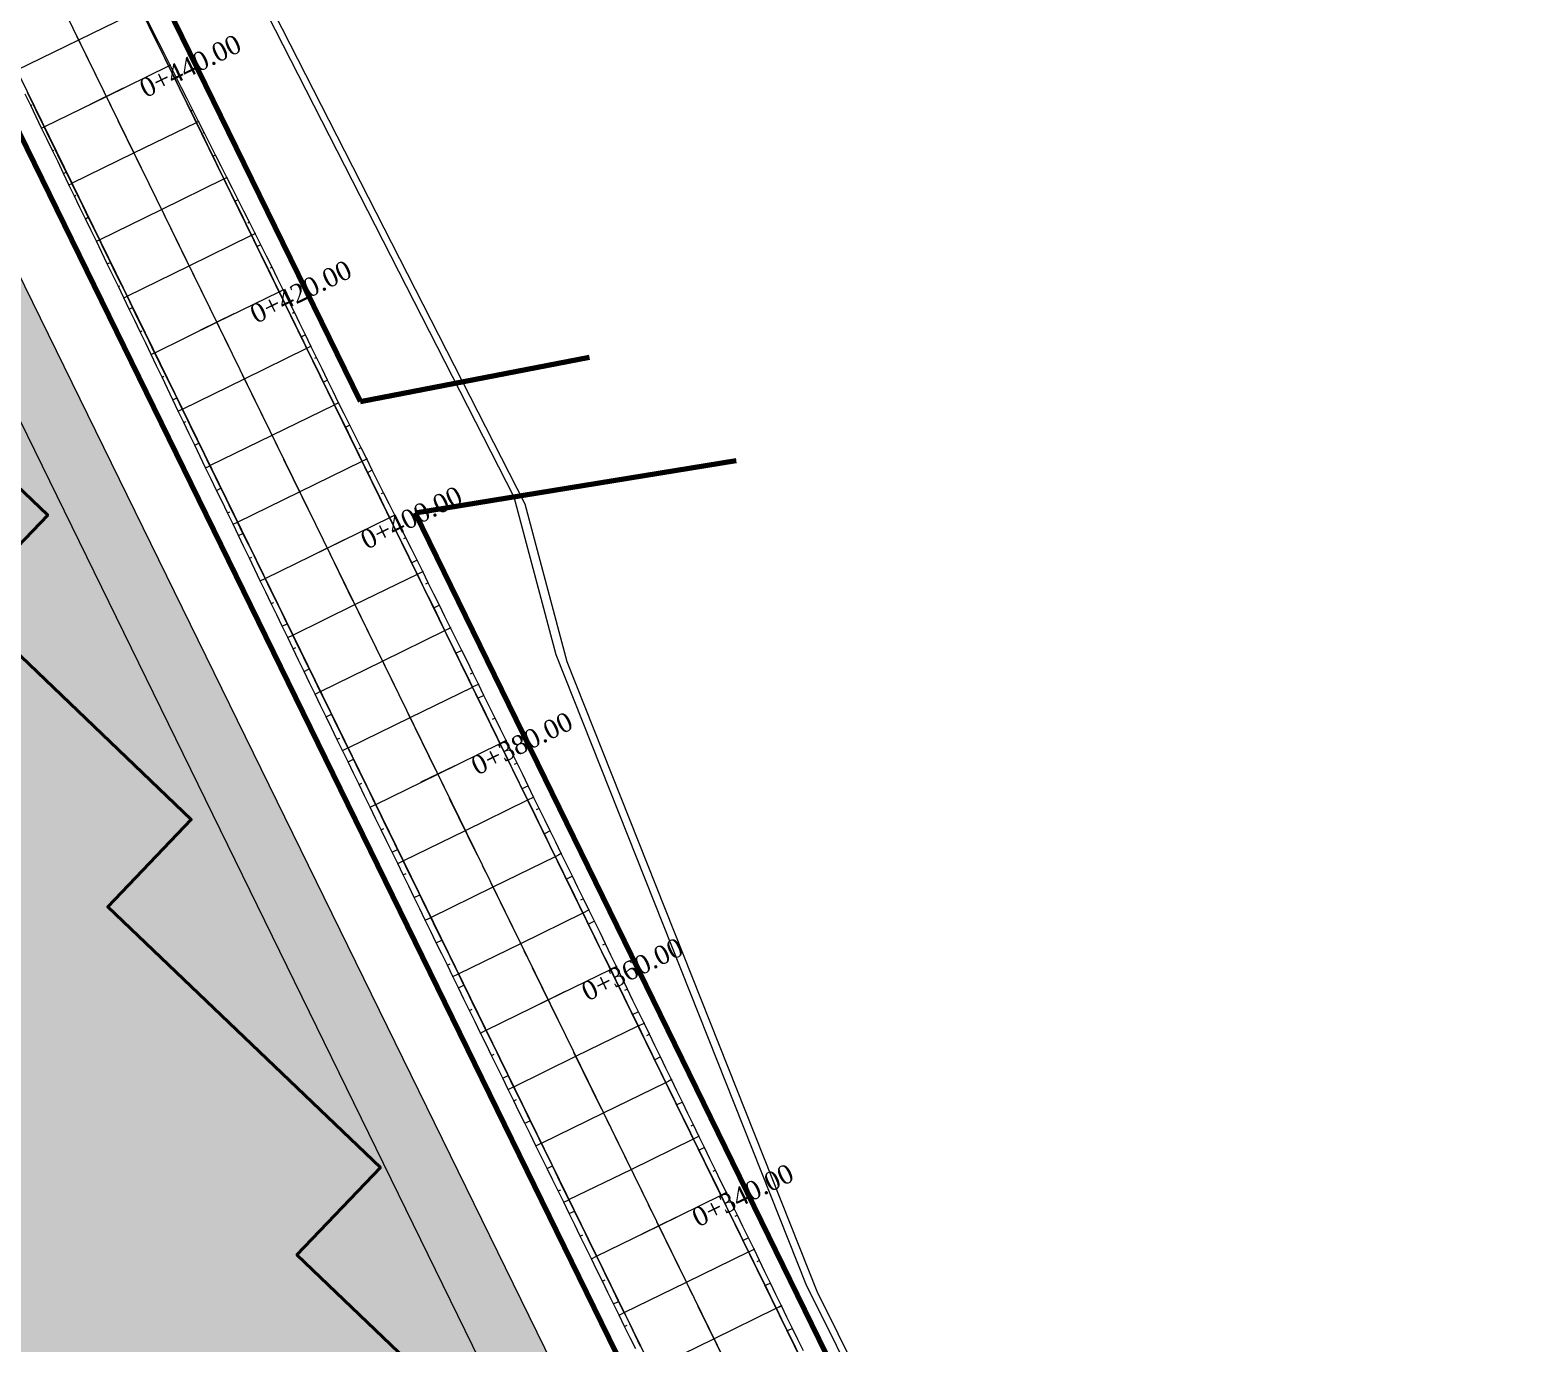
# Model space of a CAD drawing. Header units: metres. Extents: x 478603 to 489313, y 4282657 to 4289463.
# Drawn here: x 480592.9 to 480711.8, y 4287075.7 to 4287180.2 of the extents above; entities that cross this region are included whole.
import ezdxf

# ---------------------------------------------------------------- set-up
doc = ezdxf.new("R2010")
doc.units = ezdxf.units.M
for name, color, linetype, lineweight in [('ADAKENARI', 18, 'Continuous', 0), ('EKSENLER', 3, 'Continuous', 0), ('EYLUL_REV', 8, 'Continuous', 0), ('K_EKS', 5, 'Continuous', 0), ('K_HDA', 30, 'Continuous', 0), ('K_HDO', 30, 'Continuous', 0), ('K_KYA', 1, 'Continuous', 20), ('K_KYO', 1, 'Continuous', 20), ('K_YKA', 33, 'Continuous', 0), ('K_YKO', 33, 'Continuous', 0), ('KALDIRIM', 11, 'Continuous', 0), ('PARSEL_ALAN', 254, 'Continuous', 0), ('PARSEL_SERA_ALAN', 9, 'Continuous', 40), ('PL_ALİNMAN', 1, 'Continuous', 0), ('PL_ENKESIT', 1, 'Continuous', 0), ('PL_KM', 4, 'Continuous', 0), ('PL_KMYAZI', 30, 'Continuous', 0), ('SEV_KYA_HDA', 3, 'Continuous', 0), ('SEV_KYO_HDO', 3, 'Continuous', 0), ('SNR_PLANONAMAA', 233, 'Continuous', 0), ('SNR_YAPIYAK', 18, 'Continuous', 0)]:
    doc.layers.add(name, color=color, linetype=linetype, lineweight=lineweight)
doc.styles.get("Standard").update_dxf_attribs({"font": 'times.ttf'})

msp = doc.modelspace()

# ---------------------------------------------------------------- hatches: boundary and pattern name
at = {"layer": 'PARSEL_ALAN'}
msp.add_hatch(color=256, dxfattribs=at).paths.add_polyline_path([(480454.66, 4287082.31), (480561.65, 4287198.17), (480573.66, 4287198.24), (480704.06, 4286931.97), (480660.69, 4286885.11)])
at = {"layer": 'PARSEL_SERA_ALAN'}
msp.add_hatch(color=256, dxfattribs=at).paths.add_polyline_path([(480474.94, 4287096.4), (480561.24, 4287186.56), (480582.91, 4287165.81), (480576.27, 4287158.88), (480594.33, 4287141.59), (480587.69, 4287134.66), (480605.75, 4287117.37), (480599.11, 4287110.43), (480620.79, 4287089.69), (480614.15, 4287082.76), (480632.21, 4287065.47), (480625.57, 4287058.53), (480643.63, 4287041.25), (480636.99, 4287034.31), (480655.05, 4287017.03), (480648.42, 4287010.09), (480670.09, 4286989.35), (480663.45, 4286982.41), (480681.51, 4286965.12), (480674.87, 4286958.19), (480692.93, 4286940.9), (480686.29, 4286933.97), (480689.91, 4286930.51), (480656.72, 4286895.83), (480461.67, 4287082.53)])

# ---------------------------------------------------------------- linework, layer by layer
at = {"layer": 'ADAKENARI', "lineweight": 158}
for p, q in [((480576.57, 4287203.67), (480707.59, 4286935.79)), ((480619.21, 4287150.63), (480603.1, 4287183.57)), ((480720.75, 4286943.01), (480623.55, 4287141.76))]:
    msp.add_line(p, q, dxfattribs=at)
at = {"layer": 'ADAKENARI', "lineweight": 100}
for p, q in [((480619.21, 4287150.63), (480637.42, 4287154.16)), ((480623.55, 4287141.76), (480649.08, 4287145.93))]:
    msp.add_line(p, q, dxfattribs=at)
at = {"layer": 'EKSENLER'}
msp.add_line((480574.62, 4287224.74), (480714.17, 4286939.4), dxfattribs=at)
at = {"layer": 'EYLUL_REV'}
msp.add_polyline3d([(480723.22, 4286955.11, 0), (480659.55, 4287070.53, 0), (480654.65, 4287080.4, 0), (480634.76, 4287130.48, 0), (480631.42, 4287143.03, 0), (480605.71, 4287193.37, 0), (480635.33, 4287198.11, 0), (480773.3, 4287220.23, 0)], dxfattribs=at)
at = {"layer": 'K_EKS'}
for p in [(480596.8, 4287179.39, 964.99), (480599, 4287174.89, 965.23), (480601.19, 4287170.4, 965.46), (480603.39, 4287165.91, 965.69), (480605.59, 4287161.42, 965.92), (480607.78, 4287156.93, 966.16), (480609.98, 4287152.44, 966.39), (480612.18, 4287147.94, 966.62), (480614.37, 4287143.45, 966.86), (480616.57, 4287138.96, 967.09), (480618.77, 4287134.47, 967.32), (480620.96, 4287129.98, 967.56), (480623.16, 4287125.49, 967.79), (480625.36, 4287120.99, 968.02), (480627.55, 4287116.5, 968.25), (480629.75, 4287112.01, 968.49), (480631.95, 4287107.52, 968.72), (480634.14, 4287103.03, 968.95), (480636.34, 4287098.54, 969.19), (480638.54, 4287094.04, 969.42), (480640.73, 4287089.55, 969.65), (480642.93, 4287085.06, 969.89), (480645.13, 4287080.57, 970.12), (480647.32, 4287076.08, 970.35)]:
    msp.add_point(p, dxfattribs=at)
at = {"layer": 'K_HDA'}
msp.add_polyline3d([(480654.05, 4287074.91, 970.38), (480653.61, 4287075.81, 970.33), (480653.17, 4287076.71, 970.28), (480652.73, 4287077.61, 970.24), (480652.29, 4287078.51, 970.19), (480651.85, 4287079.41, 970.14), (480651.41, 4287080.3, 970.1), (480650.97, 4287081.2, 970.05), (480650.53, 4287082.1, 970), (480650.09, 4287083, 969.96), (480649.65, 4287083.9, 969.91), (480649.21, 4287084.8, 969.86), (480648.77, 4287085.69, 969.82), (480648.33, 4287086.59, 969.77), (480647.9, 4287087.49, 969.73), (480647.46, 4287088.39, 969.68), (480647.02, 4287089.29, 969.63), (480646.58, 4287090.19, 969.59), (480646.14, 4287091.08, 969.54), (480645.7, 4287091.98, 969.49), (480645.26, 4287092.88, 969.45), (480644.82, 4287093.78, 969.4), (480644.38, 4287094.68, 969.35), (480643.94, 4287095.58, 969.31), (480643.5, 4287096.47, 969.26), (480643.06, 4287097.37, 969.21), (480642.62, 4287098.27, 969.17), (480642.19, 4287099.17, 969.12), (480641.75, 4287100.07, 969.07), (480641.31, 4287100.97, 969.03), (480640.87, 4287101.86, 968.98), (480640.43, 4287102.76, 968.93), (480639.99, 4287103.66, 968.89), (480639.55, 4287104.56, 968.84), (480639.11, 4287105.46, 968.79), (480638.67, 4287106.36, 968.75), (480638.23, 4287107.25, 968.7), (480637.79, 4287108.15, 968.65), (480637.35, 4287109.05, 968.61), (480636.91, 4287109.95, 968.56), (480636.48, 4287110.85, 968.51), (480636.04, 4287111.75, 968.47), (480635.6, 4287112.64, 968.42), (480635.16, 4287113.54, 968.37), (480634.72, 4287114.44, 968.33), (480634.28, 4287115.34, 968.28), (480633.84, 4287116.24, 968.23), (480633.4, 4287117.14, 968.19), (480632.96, 4287118.03, 968.14), (480632.52, 4287118.93, 968.09), (480632.08, 4287119.83, 968.05), (480631.64, 4287120.73, 968), (480631.2, 4287121.63, 967.95), (480630.77, 4287122.53, 967.91), (480630.33, 4287123.43, 967.86), (480629.89, 4287124.32, 967.81), (480629.45, 4287125.22, 967.77), (480629.01, 4287126.12, 967.72), (480628.57, 4287127.02, 967.67), (480628.13, 4287127.92, 967.63), (480627.69, 4287128.82, 967.58), (480627.25, 4287129.71, 967.53), (480626.81, 4287130.61, 967.49), (480626.37, 4287131.51, 967.44), (480625.93, 4287132.41, 967.4), (480625.49, 4287133.31, 967.35), (480625.06, 4287134.21, 967.3), (480624.62, 4287135.1, 967.26), (480624.18, 4287136, 967.21), (480623.74, 4287136.9, 967.16), (480623.3, 4287137.8, 967.12), (480622.86, 4287138.7, 967.07), (480622.42, 4287139.6, 967.02), (480621.98, 4287140.49, 966.98), (480621.54, 4287141.39, 966.93), (480621.1, 4287142.29, 966.88), (480620.66, 4287143.19, 966.84), (480620.22, 4287144.09, 966.79), (480619.78, 4287144.99, 966.74), (480619.34, 4287145.88, 966.7), (480618.91, 4287146.78, 966.65), (480618.47, 4287147.68, 966.6), (480618.03, 4287148.58, 966.56), (480617.59, 4287149.48, 966.51), (480617.15, 4287150.38, 966.46), (480616.71, 4287151.27, 966.42), (480616.27, 4287152.17, 966.37), (480615.83, 4287153.07, 966.32), (480615.39, 4287153.97, 966.28), (480614.95, 4287154.87, 966.23), (480614.51, 4287155.77, 966.18), (480614.07, 4287156.66, 966.14), (480613.63, 4287157.56, 966.09), (480613.2, 4287158.46, 966.04), (480612.76, 4287159.36, 966), (480612.32, 4287160.26, 965.95), (480611.88, 4287161.16, 965.9), (480611.44, 4287162.06, 965.86), (480611, 4287162.95, 965.81), (480610.56, 4287163.85, 965.76), (480610.12, 4287164.75, 965.72), (480609.68, 4287165.65, 965.67), (480609.24, 4287166.55, 965.62), (480608.8, 4287167.45, 965.58), (480608.36, 4287168.34, 965.53), (480607.92, 4287169.24, 965.48), (480607.49, 4287170.14, 965.44), (480607.05, 4287171.04, 965.39), (480606.61, 4287171.94, 965.34), (480606.17, 4287172.84, 965.3), (480605.73, 4287173.73, 965.25), (480605.29, 4287174.63, 965.2), (480604.85, 4287175.53, 965.16), (480604.41, 4287176.43, 965.11), (480603.97, 4287177.33, 965.07), (480603.52, 4287178.22, 965.02), (480603.07, 4287179.11, 964.97), (480602.63, 4287180.01, 964.93), (480602.19, 4287180.91, 964.88)], dxfattribs=at)
for p in [(480603.97, 4287177.33, 965.07), (480606.17, 4287172.84, 965.3), (480608.36, 4287168.34, 965.53), (480610.56, 4287163.85, 965.76), (480612.76, 4287159.36, 966), (480614.95, 4287154.87, 966.23), (480617.15, 4287150.38, 966.46), (480619.34, 4287145.88, 966.7), (480621.54, 4287141.39, 966.93), (480623.74, 4287136.9, 967.16), (480625.93, 4287132.41, 967.4), (480628.13, 4287127.92, 967.63), (480630.33, 4287123.43, 967.86), (480632.52, 4287118.93, 968.09), (480634.72, 4287114.44, 968.33), (480636.91, 4287109.95, 968.56), (480639.11, 4287105.46, 968.79), (480641.31, 4287100.97, 969.03), (480643.5, 4287096.47, 969.26), (480645.7, 4287091.98, 969.49), (480647.9, 4287087.49, 969.73), (480650.09, 4287083, 969.96), (480652.29, 4287078.51, 970.19)]:
    msp.add_point(p, dxfattribs=at)
at = {"layer": 'K_HDO'}
msp.add_polyline3d([(480641.49, 4287075.45, 970.1), (480641.06, 4287076.35, 970.05), (480640.62, 4287077.25, 970), (480640.18, 4287078.15, 969.96), (480639.74, 4287079.05, 969.91), (480639.3, 4287079.95, 969.87), (480638.86, 4287080.84, 969.82), (480638.42, 4287081.74, 969.77), (480637.98, 4287082.64, 969.73), (480637.54, 4287083.54, 969.68), (480637.1, 4287084.44, 969.63), (480636.66, 4287085.34, 969.59), (480636.22, 4287086.23, 969.54), (480635.78, 4287087.13, 969.49), (480635.34, 4287088.03, 969.45), (480634.9, 4287088.93, 969.4), (480634.47, 4287089.83, 969.35), (480634.03, 4287090.73, 969.31), (480633.59, 4287091.62, 969.26), (480633.15, 4287092.52, 969.21), (480632.71, 4287093.42, 969.17), (480632.27, 4287094.32, 969.12), (480631.83, 4287095.22, 969.07), (480631.39, 4287096.12, 969.03), (480630.95, 4287097.01, 968.98), (480630.51, 4287097.91, 968.93), (480630.07, 4287098.81, 968.89), (480629.63, 4287099.71, 968.84), (480629.19, 4287100.61, 968.79), (480628.75, 4287101.51, 968.75), (480628.31, 4287102.4, 968.7), (480627.88, 4287103.3, 968.65), (480627.44, 4287104.2, 968.61), (480627, 4287105.1, 968.56), (480626.56, 4287106, 968.51), (480626.12, 4287106.9, 968.47), (480625.68, 4287107.79, 968.42), (480625.24, 4287108.69, 968.37), (480624.8, 4287109.59, 968.33), (480624.36, 4287110.49, 968.28), (480623.92, 4287111.39, 968.23), (480623.48, 4287112.29, 968.19), (480623.04, 4287113.18, 968.14), (480622.6, 4287114.08, 968.09), (480622.16, 4287114.98, 968.05), (480621.72, 4287115.88, 968), (480621.28, 4287116.78, 967.95), (480620.85, 4287117.68, 967.91), (480620.41, 4287118.57, 967.86), (480619.97, 4287119.47, 967.81), (480619.53, 4287120.37, 967.77), (480619.09, 4287121.27, 967.72), (480618.65, 4287122.17, 967.68), (480618.21, 4287123.07, 967.63), (480617.77, 4287123.96, 967.58), (480617.33, 4287124.86, 967.54), (480616.89, 4287125.76, 967.49), (480616.45, 4287126.66, 967.44), (480616.01, 4287127.56, 967.4), (480615.57, 4287128.46, 967.35), (480615.13, 4287129.35, 967.3), (480614.69, 4287130.25, 967.26), (480614.26, 4287131.15, 967.21), (480613.82, 4287132.05, 967.16), (480613.38, 4287132.95, 967.12), (480612.94, 4287133.85, 967.07), (480612.5, 4287134.74, 967.02), (480612.06, 4287135.64, 966.98), (480611.62, 4287136.54, 966.93), (480611.18, 4287137.44, 966.88), (480610.74, 4287138.34, 966.84), (480610.3, 4287139.24, 966.79), (480609.86, 4287140.13, 966.74), (480609.42, 4287141.03, 966.7), (480608.98, 4287141.93, 966.65), (480608.54, 4287142.83, 966.6), (480608.1, 4287143.73, 966.56), (480607.67, 4287144.62, 966.51), (480607.23, 4287145.52, 966.46), (480606.79, 4287146.42, 966.42), (480606.35, 4287147.32, 966.37), (480605.91, 4287148.22, 966.32), (480605.47, 4287149.12, 966.28), (480605.03, 4287150.01, 966.23), (480604.59, 4287150.91, 966.18), (480604.15, 4287151.81, 966.14), (480603.71, 4287152.71, 966.09), (480603.27, 4287153.61, 966.04), (480602.83, 4287154.51, 966), (480602.39, 4287155.4, 965.95), (480601.95, 4287156.3, 965.9), (480601.51, 4287157.2, 965.86), (480601.08, 4287158.1, 965.81), (480600.64, 4287159, 965.76), (480600.2, 4287159.9, 965.72), (480599.76, 4287160.79, 965.67), (480599.32, 4287161.69, 965.62), (480598.88, 4287162.59, 965.58), (480598.44, 4287163.49, 965.53), (480598, 4287164.39, 965.49), (480597.56, 4287165.29, 965.44), (480597.12, 4287166.18, 965.39), (480596.68, 4287167.08, 965.35), (480596.24, 4287167.98, 965.3), (480595.8, 4287168.88, 965.25), (480595.36, 4287169.78, 965.21), (480594.92, 4287170.68, 965.16), (480594.48, 4287171.57, 965.11), (480594.05, 4287172.47, 965.07), (480593.61, 4287173.37, 965.02), (480593.17, 4287174.27, 964.97), (480592.73, 4287175.17, 964.93)], dxfattribs=at)
for p in [(480594.05, 4287172.47, 965.07), (480596.24, 4287167.98, 965.3), (480598.44, 4287163.49, 965.53), (480600.64, 4287159, 965.76), (480602.83, 4287154.51, 966), (480605.03, 4287150.01, 966.23), (480607.23, 4287145.52, 966.46), (480609.42, 4287141.03, 966.7), (480611.62, 4287136.54, 966.93), (480613.82, 4287132.05, 967.16), (480616.01, 4287127.56, 967.4), (480618.21, 4287123.07, 967.63), (480620.41, 4287118.57, 967.86), (480622.6, 4287114.08, 968.09), (480624.8, 4287109.59, 968.33), (480627, 4287105.1, 968.56), (480629.19, 4287100.61, 968.79), (480631.39, 4287096.12, 969.03), (480633.59, 4287091.62, 969.26), (480635.78, 4287087.13, 969.49), (480637.98, 4287082.64, 969.73), (480640.18, 4287078.15, 969.96)]:
    msp.add_point(p, dxfattribs=at)
at = {"layer": 'K_KYA'}
msp.add_polyline3d([(480654.44, 4287075.11, 974.78), (480654, 4287076.01, 974.75), (480653.56, 4287076.9, 974.72), (480653.13, 4287077.8, 974.69), (480652.69, 4287078.7, 974.66), (480652.25, 4287079.6, 974.64), (480651.82, 4287080.5, 974.62), (480651.38, 4287081.4, 974.61), (480650.94, 4287082.3, 974.59), (480650.51, 4287083.2, 974.57), (480650.07, 4287084.1, 974.53), (480649.63, 4287085, 974.49), (480649.19, 4287085.9, 974.46), (480648.75, 4287086.8, 974.42), (480648.31, 4287087.7, 974.39), (480647.88, 4287088.59, 974.35), (480647.44, 4287089.49, 974.31), (480647, 4287090.39, 974.28), (480646.56, 4287091.29, 974.24), (480646.12, 4287092.19, 974.21), (480645.69, 4287093.09, 974.19), (480645.25, 4287093.99, 974.18), (480644.81, 4287094.89, 974.16), (480644.38, 4287095.79, 974.15), (480643.94, 4287096.69, 974.13), (480643.5, 4287097.59, 974.12), (480643.07, 4287098.49, 974.1), (480642.63, 4287099.39, 974.09), (480642.2, 4287100.29, 974.07), (480641.76, 4287101.19, 974.06), (480641.32, 4287102.09, 974.03), (480640.88, 4287102.99, 974.01), (480640.45, 4287103.89, 973.98), (480640.01, 4287104.78, 973.96), (480639.57, 4287105.68, 973.93), (480639.13, 4287106.58, 973.9), (480638.7, 4287107.48, 973.87), (480638.26, 4287108.38, 973.84), (480637.82, 4287109.28, 973.81), (480637.38, 4287110.18, 973.78), (480636.94, 4287111.08, 973.73), (480636.5, 4287111.98, 973.67), (480636.06, 4287112.87, 973.62), (480635.62, 4287113.77, 973.57), (480635.18, 4287114.67, 973.52), (480634.74, 4287115.57, 973.46), (480634.3, 4287116.47, 973.4), (480633.86, 4287117.36, 973.35), (480633.42, 4287118.26, 973.29), (480632.98, 4287119.16, 973.23), (480632.55, 4287120.06, 973.2), (480632.11, 4287120.96, 973.16), (480631.67, 4287121.86, 973.13), (480631.23, 4287122.75, 973.09), (480630.79, 4287123.65, 973.06), (480630.35, 4287124.55, 973), (480629.91, 4287125.45, 972.94), (480629.47, 4287126.35, 972.89), (480629.03, 4287127.25, 972.83), (480628.59, 4287128.14, 972.77), (480628.15, 4287129.04, 972.68), (480627.71, 4287129.94, 972.59), (480627.26, 4287130.83, 972.51), (480626.82, 4287131.73, 972.42), (480626.38, 4287132.63, 972.33), (480625.93, 4287133.52, 972.23), (480625.49, 4287134.42, 972.13), (480625.05, 4287135.31, 972.03), (480624.6, 4287136.21, 971.93), (480624.16, 4287137.11, 971.83), (480623.71, 4287138, 971.72), (480623.27, 4287138.9, 971.6), (480622.82, 4287139.79, 971.49), (480622.38, 4287140.69, 971.37), (480621.93, 4287141.58, 971.26), (480621.48, 4287142.48, 971.12), (480621.04, 4287143.37, 970.99), (480620.59, 4287144.27, 970.86), (480620.14, 4287145.16, 970.73), (480619.7, 4287146.06, 970.6), (480619.25, 4287146.95, 970.48), (480618.8, 4287147.85, 970.36), (480618.36, 4287148.74, 970.25), (480617.91, 4287149.64, 970.13), (480617.47, 4287150.53, 970.02), (480617.03, 4287151.43, 969.98), (480616.59, 4287152.33, 969.93), (480616.15, 4287153.23, 969.89), (480615.71, 4287154.13, 969.85), (480615.27, 4287155.03, 969.8), (480614.83, 4287155.92, 969.72), (480614.39, 4287156.82, 969.65), (480613.95, 4287157.72, 969.57), (480613.51, 4287158.61, 969.49), (480613.06, 4287159.51, 969.42), (480612.62, 4287160.41, 969.31), (480612.18, 4287161.3, 969.21), (480611.73, 4287162.2, 969.11), (480611.29, 4287163.1, 969.01), (480610.84, 4287163.99, 968.91), (480610.39, 4287164.88, 968.72), (480609.94, 4287165.78, 968.53), (480609.49, 4287166.67, 968.34), (480609.04, 4287167.56, 968.15), (480608.58, 4287168.45, 967.96), (480608.13, 4287169.34, 967.76), (480607.67, 4287170.23, 967.55), (480607.22, 4287171.12, 967.35), (480606.77, 4287172.02, 967.15), (480606.32, 4287172.91, 966.94), (480605.87, 4287173.8, 966.78), (480605.42, 4287174.69, 966.62), (480604.97, 4287175.59, 966.46), (480604.52, 4287176.48, 966.29), (480604.07, 4287177.37, 966.13), (480603.62, 4287178.27, 966.07), (480603.16, 4287179.16, 966.01), (480602.71, 4287180.05, 965.95), (480602.28, 4287180.95, 965.89)], dxfattribs=at)
for p in [(480604.07, 4287177.37, 966.13), (480606.32, 4287172.91, 966.94), (480608.58, 4287168.45, 967.96), (480610.84, 4287163.99, 968.91), (480613.06, 4287159.51, 969.42), (480615.27, 4287155.03, 969.8), (480617.47, 4287150.53, 970.02), (480619.7, 4287146.06, 970.6), (480621.93, 4287141.58, 971.26), (480624.16, 4287137.11, 971.83), (480626.38, 4287132.63, 972.33), (480628.59, 4287128.14, 972.77), (480630.79, 4287123.65, 973.06), (480632.98, 4287119.16, 973.23), (480635.18, 4287114.67, 973.52), (480637.38, 4287110.18, 973.78), (480639.57, 4287105.68, 973.93), (480641.76, 4287101.19, 974.06), (480643.94, 4287096.69, 974.13), (480646.12, 4287092.19, 974.21), (480648.31, 4287087.7, 974.39), (480650.51, 4287083.2, 974.57), (480652.69, 4287078.7, 974.66)]:
    msp.add_point(p, dxfattribs=at)
at = {"layer": 'K_KYO'}
msp.add_polyline3d([(480641.1, 4287075.26, 974.53), (480640.66, 4287076.16, 974.5), (480640.22, 4287077.06, 974.46), (480639.78, 4287077.95, 974.43), (480639.33, 4287078.85, 974.4), (480638.89, 4287079.75, 974.36), (480638.45, 4287080.65, 974.33), (480638.01, 4287081.54, 974.3), (480637.57, 4287082.44, 974.27), (480637.13, 4287083.34, 974.24), (480636.69, 4287084.24, 974.2), (480636.25, 4287085.13, 974.17), (480635.81, 4287086.03, 974.14), (480635.37, 4287086.93, 974.11), (480634.93, 4287087.83, 974.08), (480634.49, 4287088.73, 974.05), (480634.05, 4287089.62, 974.02), (480633.61, 4287090.52, 973.99), (480633.16, 4287091.42, 973.96), (480632.72, 4287092.32, 973.93), (480632.28, 4287093.21, 973.9), (480631.84, 4287094.11, 973.88), (480631.4, 4287095.01, 973.85), (480630.96, 4287095.91, 973.82), (480630.52, 4287096.8, 973.79), (480630.08, 4287097.7, 973.75), (480629.64, 4287098.6, 973.71), (480629.2, 4287099.5, 973.68), (480628.76, 4287100.39, 973.64), (480628.32, 4287101.29, 973.59), (480627.88, 4287102.19, 973.55), (480627.44, 4287103.09, 973.5), (480627, 4287103.99, 973.45), (480626.56, 4287104.89, 973.4), (480626.12, 4287105.78, 973.36), (480625.68, 4287106.68, 973.31), (480625.24, 4287107.58, 973.26), (480624.8, 4287108.48, 973.21), (480624.36, 4287109.38, 973.17), (480623.93, 4287110.28, 973.12), (480623.49, 4287111.17, 973.07), (480623.05, 4287112.07, 973.02), (480622.61, 4287112.97, 972.98), (480622.17, 4287113.87, 972.93), (480621.73, 4287114.77, 972.88), (480621.29, 4287115.67, 972.83), (480620.85, 4287116.56, 972.79), (480620.41, 4287117.46, 972.74), (480619.97, 4287118.36, 972.69), (480619.53, 4287119.26, 972.63), (480619.1, 4287120.16, 972.57), (480618.66, 4287121.06, 972.51), (480618.22, 4287121.96, 972.46), (480617.78, 4287122.86, 972.4), (480617.34, 4287123.76, 972.32), (480616.91, 4287124.66, 972.24), (480616.47, 4287125.55, 972.16), (480616.03, 4287126.45, 972.08), (480615.6, 4287127.35, 972.01), (480615.16, 4287128.25, 971.92), (480614.73, 4287129.15, 971.84), (480614.29, 4287130.05, 971.75), (480613.85, 4287130.95, 971.67), (480613.42, 4287131.85, 971.58), (480612.98, 4287132.75, 971.49), (480612.55, 4287133.65, 971.41), (480612.11, 4287134.55, 971.32), (480611.68, 4287135.45, 971.23), (480611.24, 4287136.36, 971.14), (480610.81, 4287137.26, 971.05), (480610.37, 4287138.16, 970.95), (480609.94, 4287139.06, 970.86), (480609.5, 4287139.96, 970.76), (480609.07, 4287140.86, 970.67), (480608.63, 4287141.76, 970.57), (480608.2, 4287142.66, 970.47), (480607.76, 4287143.56, 970.37), (480607.33, 4287144.46, 970.28), (480606.89, 4287145.36, 970.18), (480606.46, 4287146.26, 970.07), (480606.02, 4287147.16, 969.96), (480605.59, 4287148.06, 969.85), (480605.16, 4287148.96, 969.74), (480604.72, 4287149.87, 969.63), (480604.29, 4287150.77, 969.51), (480603.86, 4287151.67, 969.38), (480603.43, 4287152.57, 969.26), (480602.99, 4287153.47, 969.14), (480602.56, 4287154.37, 969.01), (480602.13, 4287155.27, 968.92), (480601.69, 4287156.17, 968.83), (480601.26, 4287157.08, 968.75), (480600.82, 4287157.98, 968.66), (480600.38, 4287158.87, 968.57), (480599.95, 4287159.77, 968.49), (480599.51, 4287160.67, 968.42), (480599.07, 4287161.57, 968.34), (480598.64, 4287162.47, 968.26), (480598.2, 4287163.37, 968.19), (480597.76, 4287164.27, 968.1), (480597.33, 4287165.17, 968.01), (480596.89, 4287166.07, 967.92), (480596.46, 4287166.97, 967.83), (480596.02, 4287167.87, 967.74), (480595.59, 4287168.77, 967.64), (480595.15, 4287169.68, 967.55), (480594.72, 4287170.58, 967.45), (480594.28, 4287171.48, 967.35), (480593.85, 4287172.38, 967.26), (480593.41, 4287173.28, 967.18), (480592.98, 4287174.18, 967.1), (480592.54, 4287175.08, 967.03)], dxfattribs=at)
for p in [(480593.85, 4287172.38, 967.26), (480596.02, 4287167.87, 967.74), (480598.2, 4287163.37, 968.19), (480600.38, 4287158.87, 968.57), (480602.56, 4287154.37, 969.01), (480604.72, 4287149.87, 969.63), (480606.89, 4287145.36, 970.18), (480609.07, 4287140.86, 970.67), (480611.24, 4287136.36, 971.14), (480613.42, 4287131.85, 971.58), (480615.6, 4287127.35, 972.01), (480617.78, 4287122.86, 972.4), (480619.97, 4287118.36, 972.69), (480622.17, 4287113.87, 972.93), (480624.36, 4287109.38, 973.17), (480626.56, 4287104.89, 973.4), (480628.76, 4287100.39, 973.64), (480630.96, 4287095.91, 973.82), (480633.16, 4287091.42, 973.96), (480635.37, 4287086.93, 974.11), (480637.57, 4287082.44, 974.27), (480639.78, 4287077.95, 974.43)]:
    msp.add_point(p, dxfattribs=at)
at = {"layer": 'K_YKA'}
msp.add_polyline3d([(480654.04, 4287074.91, 970.43), (480653.6, 4287075.81, 970.38), (480653.16, 4287076.71, 970.33), (480652.72, 4287077.6, 970.29), (480652.28, 4287078.5, 970.24), (480651.84, 4287079.4, 970.19), (480651.4, 4287080.3, 970.15), (480650.96, 4287081.2, 970.1), (480650.52, 4287082.1, 970.05), (480650.08, 4287082.99, 970.01), (480649.64, 4287083.89, 969.96), (480649.2, 4287084.79, 969.91), (480648.77, 4287085.69, 969.87), (480648.33, 4287086.59, 969.82), (480647.89, 4287087.49, 969.78), (480647.45, 4287088.38, 969.73), (480647.01, 4287089.28, 969.68), (480646.57, 4287090.18, 969.64), (480646.13, 4287091.08, 969.59), (480645.69, 4287091.98, 969.54), (480645.25, 4287092.88, 969.5), (480644.81, 4287093.77, 969.45), (480644.37, 4287094.67, 969.4), (480643.93, 4287095.57, 969.36), (480643.49, 4287096.47, 969.31), (480643.06, 4287097.37, 969.26), (480642.62, 4287098.27, 969.22), (480642.18, 4287099.16, 969.17), (480641.74, 4287100.06, 969.12), (480641.3, 4287100.96, 969.08), (480640.86, 4287101.86, 969.03), (480640.42, 4287102.76, 968.98), (480639.98, 4287103.66, 968.94), (480639.54, 4287104.56, 968.89), (480639.1, 4287105.45, 968.84), (480638.66, 4287106.35, 968.8), (480638.22, 4287107.25, 968.75), (480637.78, 4287108.15, 968.7), (480637.34, 4287109.05, 968.66), (480636.91, 4287109.95, 968.61), (480636.47, 4287110.84, 968.56), (480636.03, 4287111.74, 968.52), (480635.59, 4287112.64, 968.47), (480635.15, 4287113.54, 968.42), (480634.71, 4287114.44, 968.38), (480634.27, 4287115.34, 968.33), (480633.83, 4287116.23, 968.28), (480633.39, 4287117.13, 968.24), (480632.95, 4287118.03, 968.19), (480632.51, 4287118.93, 968.14), (480632.07, 4287119.83, 968.1), (480631.63, 4287120.73, 968.05), (480631.2, 4287121.62, 968), (480630.76, 4287122.52, 967.96), (480630.32, 4287123.42, 967.91), (480629.88, 4287124.32, 967.86), (480629.44, 4287125.22, 967.82), (480629, 4287126.12, 967.77), (480628.56, 4287127.01, 967.72), (480628.12, 4287127.91, 967.68), (480627.68, 4287128.81, 967.63), (480627.24, 4287129.71, 967.58), (480626.8, 4287130.61, 967.54), (480626.36, 4287131.51, 967.49), (480625.92, 4287132.4, 967.45), (480625.49, 4287133.3, 967.4), (480625.05, 4287134.2, 967.35), (480624.61, 4287135.1, 967.31), (480624.17, 4287136, 967.26), (480623.73, 4287136.9, 967.21), (480623.29, 4287137.79, 967.17), (480622.85, 4287138.69, 967.12), (480622.41, 4287139.59, 967.07), (480621.97, 4287140.49, 967.03), (480621.53, 4287141.39, 966.98), (480621.09, 4287142.29, 966.93), (480620.65, 4287143.18, 966.89), (480620.21, 4287144.08, 966.84), (480619.78, 4287144.98, 966.79), (480619.34, 4287145.88, 966.75), (480618.9, 4287146.78, 966.7), (480618.46, 4287147.68, 966.65), (480618.02, 4287148.58, 966.61), (480617.58, 4287149.47, 966.56), (480617.14, 4287150.37, 966.51), (480616.7, 4287151.27, 966.47), (480616.26, 4287152.17, 966.42), (480615.82, 4287153.07, 966.37), (480615.38, 4287153.97, 966.33), (480614.94, 4287154.86, 966.28), (480614.5, 4287155.76, 966.23), (480614.07, 4287156.66, 966.19), (480613.63, 4287157.56, 966.14), (480613.19, 4287158.46, 966.09), (480612.75, 4287159.36, 966.05), (480612.31, 4287160.25, 966), (480611.87, 4287161.15, 965.95), (480611.43, 4287162.05, 965.91), (480610.99, 4287162.95, 965.86), (480610.55, 4287163.85, 965.81), (480610.11, 4287164.75, 965.77), (480609.67, 4287165.64, 965.72), (480609.23, 4287166.54, 965.67), (480608.79, 4287167.44, 965.63), (480608.35, 4287168.34, 965.58), (480607.92, 4287169.24, 965.53), (480607.48, 4287170.14, 965.49), (480607.04, 4287171.03, 965.44), (480606.6, 4287171.93, 965.39), (480606.16, 4287172.83, 965.35), (480605.72, 4287173.73, 965.3), (480605.28, 4287174.63, 965.25), (480604.84, 4287175.53, 965.21), (480604.4, 4287176.43, 965.16), (480603.96, 4287177.32, 965.12), (480603.51, 4287178.22, 965.07), (480603.06, 4287179.11, 965.02), (480602.62, 4287180, 964.98), (480602.18, 4287180.9, 964.93)], dxfattribs=at)
for p in [(480603.96, 4287177.32, 965.12), (480606.16, 4287172.83, 965.35), (480608.35, 4287168.34, 965.58), (480610.55, 4287163.85, 965.81), (480612.75, 4287159.36, 966.05), (480614.94, 4287154.86, 966.28), (480617.14, 4287150.37, 966.51), (480619.34, 4287145.88, 966.75), (480621.53, 4287141.39, 966.98), (480623.73, 4287136.9, 967.21), (480625.92, 4287132.4, 967.45), (480628.12, 4287127.91, 967.68), (480630.32, 4287123.42, 967.91), (480632.51, 4287118.93, 968.14), (480634.71, 4287114.44, 968.38), (480636.91, 4287109.95, 968.61), (480639.1, 4287105.45, 968.84), (480641.3, 4287100.96, 969.08), (480643.49, 4287096.47, 969.31), (480645.69, 4287091.98, 969.54), (480647.89, 4287087.49, 969.78), (480650.08, 4287082.99, 970.01), (480652.28, 4287078.5, 970.24)]:
    msp.add_point(p, dxfattribs=at)
at = {"layer": 'K_YKO'}
msp.add_polyline3d([(480641.5, 4287075.46, 970.15), (480641.06, 4287076.36, 970.1), (480640.62, 4287077.26, 970.05), (480640.19, 4287078.15, 970.01), (480639.75, 4287079.05, 969.96), (480639.31, 4287079.95, 969.92), (480638.87, 4287080.85, 969.87), (480638.43, 4287081.75, 969.82), (480637.99, 4287082.65, 969.78), (480637.55, 4287083.54, 969.73), (480637.11, 4287084.44, 969.68), (480636.67, 4287085.34, 969.64), (480636.23, 4287086.24, 969.59), (480635.79, 4287087.14, 969.54), (480635.35, 4287088.04, 969.5), (480634.91, 4287088.93, 969.45), (480634.47, 4287089.83, 969.4), (480634.03, 4287090.73, 969.36), (480633.6, 4287091.63, 969.31), (480633.16, 4287092.53, 969.26), (480632.72, 4287093.43, 969.22), (480632.28, 4287094.32, 969.17), (480631.84, 4287095.22, 969.12), (480631.4, 4287096.12, 969.08), (480630.96, 4287097.02, 969.03), (480630.52, 4287097.92, 968.98), (480630.08, 4287098.82, 968.94), (480629.64, 4287099.71, 968.89), (480629.2, 4287100.61, 968.84), (480628.76, 4287101.51, 968.8), (480628.32, 4287102.41, 968.75), (480627.88, 4287103.31, 968.7), (480627.44, 4287104.21, 968.66), (480627.01, 4287105.1, 968.61), (480626.57, 4287106, 968.56), (480626.13, 4287106.9, 968.52), (480625.69, 4287107.8, 968.47), (480625.25, 4287108.7, 968.42), (480624.81, 4287109.59, 968.38), (480624.37, 4287110.49, 968.33), (480623.93, 4287111.39, 968.28), (480623.49, 4287112.29, 968.24), (480623.05, 4287113.19, 968.19), (480622.61, 4287114.09, 968.14), (480622.17, 4287114.98, 968.1), (480621.73, 4287115.88, 968.05), (480621.29, 4287116.78, 968), (480620.85, 4287117.68, 967.96), (480620.42, 4287118.58, 967.91), (480619.98, 4287119.48, 967.86), (480619.54, 4287120.37, 967.82), (480619.1, 4287121.27, 967.77), (480618.66, 4287122.17, 967.73), (480618.22, 4287123.07, 967.68), (480617.78, 4287123.97, 967.63), (480617.34, 4287124.87, 967.59), (480616.9, 4287125.76, 967.54), (480616.46, 4287126.66, 967.49), (480616.02, 4287127.56, 967.45), (480615.58, 4287128.46, 967.4), (480615.14, 4287129.36, 967.35), (480614.7, 4287130.26, 967.31), (480614.26, 4287131.15, 967.26), (480613.83, 4287132.05, 967.21), (480613.39, 4287132.95, 967.17), (480612.95, 4287133.85, 967.12), (480612.51, 4287134.75, 967.07), (480612.07, 4287135.65, 967.03), (480611.63, 4287136.54, 966.98), (480611.19, 4287137.44, 966.93), (480610.75, 4287138.34, 966.89), (480610.31, 4287139.24, 966.84), (480609.87, 4287140.14, 966.79), (480609.43, 4287141.04, 966.75), (480608.99, 4287141.93, 966.7), (480608.55, 4287142.83, 966.65), (480608.11, 4287143.73, 966.61), (480607.67, 4287144.63, 966.56), (480607.23, 4287145.53, 966.51), (480606.8, 4287146.43, 966.47), (480606.36, 4287147.32, 966.42), (480605.92, 4287148.22, 966.37), (480605.48, 4287149.12, 966.33), (480605.04, 4287150.02, 966.28), (480604.6, 4287150.92, 966.23), (480604.16, 4287151.82, 966.19), (480603.72, 4287152.71, 966.14), (480603.28, 4287153.61, 966.09), (480602.84, 4287154.51, 966.05), (480602.4, 4287155.41, 966), (480601.96, 4287156.31, 965.95), (480601.52, 4287157.21, 965.91), (480601.08, 4287158.1, 965.86), (480600.64, 4287159, 965.81), (480600.21, 4287159.9, 965.77), (480599.77, 4287160.8, 965.72), (480599.33, 4287161.7, 965.67), (480598.89, 4287162.6, 965.63), (480598.45, 4287163.49, 965.58), (480598.01, 4287164.39, 965.54), (480597.57, 4287165.29, 965.49), (480597.13, 4287166.19, 965.44), (480596.69, 4287167.09, 965.4), (480596.25, 4287167.99, 965.35), (480595.81, 4287168.88, 965.3), (480595.37, 4287169.78, 965.26), (480594.93, 4287170.68, 965.21), (480594.49, 4287171.58, 965.16), (480594.05, 4287172.48, 965.12), (480593.62, 4287173.38, 965.07), (480593.18, 4287174.27, 965.02), (480592.74, 4287175.17, 964.98)], dxfattribs=at)
for p in [(480594.05, 4287172.48, 965.12), (480596.25, 4287167.99, 965.35), (480598.45, 4287163.49, 965.58), (480600.64, 4287159, 965.81), (480602.84, 4287154.51, 966.05), (480605.04, 4287150.02, 966.28), (480607.23, 4287145.53, 966.51), (480609.43, 4287141.04, 966.75), (480611.63, 4287136.54, 966.98), (480613.83, 4287132.05, 967.21), (480616.02, 4287127.56, 967.45), (480618.22, 4287123.07, 967.68), (480620.42, 4287118.58, 967.91), (480622.61, 4287114.09, 968.14), (480624.81, 4287109.59, 968.38), (480627.01, 4287105.1, 968.61), (480629.2, 4287100.61, 968.84), (480631.4, 4287096.12, 969.08), (480633.6, 4287091.63, 969.31), (480635.79, 4287087.14, 969.54), (480637.99, 4287082.65, 969.78), (480640.19, 4287078.15, 970.01)]:
    msp.add_point(p, dxfattribs=at)
at = {"layer": 'KALDIRIM'}
for p, q in [((480579.2, 4287202.86), (480709.34, 4286936.75)), ((480719, 4286942.05), (480601.19, 4287182.99))]:
    msp.add_line(p, q, dxfattribs=at)
at = {"layer": 'PARSEL_ALAN'}
for points in [[(480454.66, 4287082.31, 961.64), (480561.65, 4287198.17, 963.1), (480573.66, 4287198.24, 963.3), (480704.06, 4286931.97, 979.51), (480660.69, 4286885.11, 978.59), (480454.66, 4287082.31, 961.64)], [(480454.66, 4287082.31, 0), (480561.65, 4287198.17, 0), (480573.66, 4287198.24, 0), (480704.06, 4286931.97, 0), (480660.69, 4286885.11, 0), (480454.66, 4287082.31, 0)]]:
    msp.add_polyline3d(points, close=True, dxfattribs=at)
at = {"layer": 'PARSEL_SERA_ALAN'}
msp.add_polyline3d([(480656.72, 4286895.83, 0), (480461.67, 4287082.53, 0), (480474.94, 4287096.4, 0), (480474.94, 4287096.4, 0), (480561.24, 4287186.56, 0), (480582.91, 4287165.81, 0), (480576.27, 4287158.88, 0), (480594.33, 4287141.59, 0), (480587.69, 4287134.66, 0), (480605.75, 4287117.37, 0), (480599.11, 4287110.43, 0), (480620.79, 4287089.69, 0), (480614.15, 4287082.76, 0), (480632.21, 4287065.47, 0)], dxfattribs=at)
msp.add_polyline3d([(480656.72, 4286895.83, 0), (480461.67, 4287082.53, 0), (480474.94, 4287096.4, 0), (480474.94, 4287096.4, 0), (480561.24, 4287186.56, 0), (480582.91, 4287165.81, 0), (480576.27, 4287158.88, 0), (480594.33, 4287141.59, 0), (480587.69, 4287134.66, 0), (480605.75, 4287117.37, 0), (480599.11, 4287110.43, 0), (480620.79, 4287089.69, 0), (480614.15, 4287082.76, 0), (480632.21, 4287065.47, 0)], dxfattribs=at)
at = {"layer": 'PL_ALİNMAN'}
for p, q in [((480598.84, 4287175.21), (480596.65, 4287179.7)), ((480599.5, 4287173.86), (480599.28, 4287174.31)), ((480602.14, 4287168.47), (480599.94, 4287172.96)), ((480602.8, 4287167.12), (480602.58, 4287167.57)), ((480605.43, 4287161.73), (480603.24, 4287166.22)), ((480606.09, 4287160.39), (480605.87, 4287160.83)), ((480608.73, 4287155), (480606.53, 4287159.49)), ((480609.39, 4287153.65), (480609.17, 4287154.1)), ((480612.02, 4287148.26), (480609.83, 4287152.75)), ((480612.68, 4287146.91), (480612.46, 4287147.36)), ((480615.32, 4287141.52), (480613.12, 4287146.01)), ((480615.98, 4287140.17), (480615.76, 4287140.62)), ((480618.61, 4287134.78), (480616.42, 4287139.27)), ((480619.27, 4287133.44), (480619.05, 4287133.88)), ((480621.91, 4287128.05), (480619.71, 4287132.54)), ((480622.57, 4287126.7), (480622.35, 4287127.15)), ((480625.2, 4287121.31), (480623.01, 4287125.8)), ((480625.86, 4287119.96), (480625.64, 4287120.41)), ((480628.5, 4287114.57), (480626.3, 4287119.06)), ((480629.16, 4287113.22), (480628.94, 4287113.67)), ((480631.79, 4287107.83), (480629.6, 4287112.32)), ((480632.45, 4287106.49), (480632.23, 4287106.94)), ((480635.09, 4287101.1), (480632.89, 4287105.59)), ((480635.75, 4287099.75), (480635.53, 4287100.2)), ((480638.38, 4287094.36), (480636.19, 4287098.85)), ((480639.04, 4287093.01), (480638.82, 4287093.46)), ((480641.68, 4287087.62), (480639.48, 4287092.11)), ((480642.34, 4287086.27), (480642.12, 4287086.72)), ((480644.97, 4287080.88), (480642.78, 4287085.38)), ((480645.63, 4287079.54), (480645.41, 4287079.99)), ((480648.27, 4287074.15), (480646.07, 4287078.64))]:
    msp.add_line(p, q, dxfattribs=at)
at = {"layer": 'PL_ENKESIT'}
for points in [[(480591.67, 4287176.87, 966.87), (480591.85, 4287176.96, 964.83), (480591.86, 4287176.97, 964.88), (480596.8, 4287179.39, 964.99), (480601.77, 4287181.81, 964.88), (480601.78, 4287181.82, 964.83), (480601.86, 4287181.86, 965.83)], [(480593.85, 4287172.38, 967.26), (480594.05, 4287172.47, 965.07), (480594.05, 4287172.48, 965.12), (480599, 4287174.89, 965.23), (480603.96, 4287177.32, 965.12), (480603.97, 4287177.33, 965.07), (480604.07, 4287177.37, 966.13)], [(480596.02, 4287167.87, 967.74), (480596.24, 4287167.98, 965.3), (480596.25, 4287167.99, 965.35), (480601.19, 4287170.4, 965.46), (480606.16, 4287172.83, 965.35), (480606.17, 4287172.84, 965.3), (480606.32, 4287172.91, 966.94)], [(480598.2, 4287163.37, 968.19), (480598.44, 4287163.49, 965.53), (480598.45, 4287163.49, 965.58), (480603.39, 4287165.91, 965.69), (480608.35, 4287168.34, 965.58), (480608.36, 4287168.34, 965.53), (480608.58, 4287168.45, 967.96)], [(480600.38, 4287158.87, 968.57), (480600.64, 4287159, 965.76), (480600.64, 4287159, 965.81), (480605.59, 4287161.42, 965.92), (480610.55, 4287163.85, 965.81), (480610.56, 4287163.85, 965.76), (480610.84, 4287163.99, 968.91)], [(480602.56, 4287154.37, 969.01), (480602.83, 4287154.51, 966), (480602.84, 4287154.51, 966.05), (480607.78, 4287156.93, 966.16), (480612.75, 4287159.36, 966.05), (480612.76, 4287159.36, 966), (480613.06, 4287159.51, 969.42)], [(480604.72, 4287149.87, 969.63), (480605.03, 4287150.01, 966.23), (480605.04, 4287150.02, 966.28), (480609.98, 4287152.44, 966.39), (480614.94, 4287154.86, 966.28), (480614.95, 4287154.87, 966.23), (480615.27, 4287155.03, 969.8)], [(480606.89, 4287145.36, 970.18), (480607.23, 4287145.52, 966.46), (480607.23, 4287145.53, 966.51), (480612.18, 4287147.94, 966.62), (480617.14, 4287150.37, 966.51), (480617.15, 4287150.38, 966.46), (480617.47, 4287150.53, 970.02)], [(480609.07, 4287140.86, 970.67), (480609.42, 4287141.03, 966.7), (480609.43, 4287141.04, 966.75), (480614.37, 4287143.45, 966.86), (480619.34, 4287145.88, 966.75), (480619.34, 4287145.88, 966.7), (480619.7, 4287146.06, 970.6)], [(480611.24, 4287136.36, 971.14), (480611.62, 4287136.54, 966.93), (480611.63, 4287136.54, 966.98), (480616.57, 4287138.96, 967.09), (480621.53, 4287141.39, 966.98), (480621.54, 4287141.39, 966.93), (480621.93, 4287141.58, 971.26)], [(480613.42, 4287131.85, 971.58), (480613.82, 4287132.05, 967.16), (480613.83, 4287132.05, 967.21), (480618.77, 4287134.47, 967.32), (480623.73, 4287136.9, 967.21), (480623.74, 4287136.9, 967.16), (480624.16, 4287137.11, 971.83)], [(480615.6, 4287127.35, 972.01), (480616.01, 4287127.56, 967.4), (480616.02, 4287127.56, 967.45), (480620.96, 4287129.98, 967.56), (480625.92, 4287132.4, 967.45), (480625.93, 4287132.41, 967.4), (480626.38, 4287132.63, 972.33)], [(480617.78, 4287122.86, 972.4), (480618.21, 4287123.07, 967.63), (480618.22, 4287123.07, 967.68), (480623.16, 4287125.49, 967.79), (480628.12, 4287127.91, 967.68), (480628.13, 4287127.92, 967.63), (480628.59, 4287128.14, 972.77)], [(480619.97, 4287118.36, 972.69), (480620.41, 4287118.57, 967.86), (480620.42, 4287118.58, 967.91), (480625.36, 4287120.99, 968.02), (480630.32, 4287123.42, 967.91), (480630.33, 4287123.43, 967.86), (480630.79, 4287123.65, 973.06)], [(480622.17, 4287113.87, 972.93), (480622.6, 4287114.08, 968.09), (480622.61, 4287114.09, 968.14), (480627.55, 4287116.5, 968.25), (480632.51, 4287118.93, 968.14), (480632.52, 4287118.93, 968.09), (480632.98, 4287119.16, 973.23)], [(480624.36, 4287109.38, 973.17), (480624.8, 4287109.59, 968.33), (480624.81, 4287109.59, 968.38), (480629.75, 4287112.01, 968.49), (480634.71, 4287114.44, 968.38), (480634.72, 4287114.44, 968.33), (480635.18, 4287114.67, 973.52)], [(480626.56, 4287104.89, 973.4), (480627, 4287105.1, 968.56), (480627.01, 4287105.1, 968.61), (480631.95, 4287107.52, 968.72), (480636.91, 4287109.95, 968.61), (480636.91, 4287109.95, 968.56), (480637.38, 4287110.18, 973.78)], [(480628.76, 4287100.39, 973.64), (480629.19, 4287100.61, 968.79), (480629.2, 4287100.61, 968.84), (480634.14, 4287103.03, 968.95), (480639.1, 4287105.45, 968.84), (480639.11, 4287105.46, 968.79), (480639.57, 4287105.68, 973.93)], [(480630.96, 4287095.91, 973.82), (480631.39, 4287096.12, 969.03), (480631.4, 4287096.12, 969.08), (480636.34, 4287098.54, 969.19), (480641.3, 4287100.96, 969.08), (480641.31, 4287100.97, 969.03), (480641.76, 4287101.19, 974.06)], [(480633.16, 4287091.42, 973.96), (480633.59, 4287091.62, 969.26), (480633.6, 4287091.63, 969.31), (480638.54, 4287094.04, 969.42), (480643.49, 4287096.47, 969.31), (480643.5, 4287096.47, 969.26), (480643.94, 4287096.69, 974.13)], [(480635.37, 4287086.93, 974.11), (480635.78, 4287087.13, 969.49), (480635.79, 4287087.14, 969.54), (480640.73, 4287089.55, 969.65), (480645.69, 4287091.98, 969.54), (480645.7, 4287091.98, 969.49), (480646.12, 4287092.19, 974.21)], [(480637.57, 4287082.44, 974.27), (480637.98, 4287082.64, 969.73), (480637.99, 4287082.65, 969.78), (480642.93, 4287085.06, 969.89), (480647.89, 4287087.49, 969.78), (480647.9, 4287087.49, 969.73), (480648.31, 4287087.7, 974.39)], [(480639.78, 4287077.95, 974.43), (480640.18, 4287078.15, 969.96), (480640.19, 4287078.15, 970.01), (480645.13, 4287080.57, 970.12), (480650.08, 4287082.99, 970.01), (480650.09, 4287083, 969.96), (480650.51, 4287083.2, 974.57)], [(480641.98, 4287073.46, 974.6), (480642.37, 4287073.66, 970.19), (480642.38, 4287073.66, 970.24), (480647.32, 4287076.08, 970.35), (480652.28, 4287078.5, 970.24), (480652.29, 4287078.51, 970.19), (480652.69, 4287078.7, 974.66)]]:
    msp.add_polyline3d(points, dxfattribs=at)
at = {"layer": 'PL_KM'}
for p, q in [((480600.34, 4287175.55), (480597.65, 4287174.23)), ((480609.13, 4287157.59), (480606.43, 4287156.27)), ((480617.92, 4287139.62), (480615.22, 4287138.3)), ((480626.7, 4287121.65), (480624.01, 4287120.34)), ((480635.49, 4287103.69), (480632.8, 4287102.37)), ((480644.28, 4287085.72), (480641.58, 4287084.4))]:
    msp.add_line(p, q, dxfattribs=at)
at = {"layer": 'SEV_KYA_HDA'}
for p, q in [((480603.16, 4287179.16, 966.01), (480603.12, 4287179.14, 965.49)), ((480604.07, 4287177.37, 966.13), (480603.97, 4287177.33, 965.07)), ((480604.97, 4287175.59, 966.46), (480604.91, 4287175.56, 965.81)), ((480605.87, 4287173.8, 966.78), (480605.73, 4287173.73, 965.25)), ((480606.77, 4287172.02, 967.15), (480606.69, 4287171.98, 966.25)), ((480607.67, 4287170.23, 967.55), (480607.49, 4287170.14, 965.44)), ((480608.58, 4287168.45, 967.96), (480608.47, 4287168.4, 966.74)), ((480609.49, 4287166.67, 968.34), (480609.24, 4287166.55, 965.62)), ((480610.39, 4287164.88, 968.72), (480610.26, 4287164.82, 967.22)), ((480611.29, 4287163.1, 969.01), (480611, 4287162.95, 965.81)), ((480612.18, 4287161.3, 969.21), (480612.03, 4287161.23, 967.56)), ((480613.06, 4287159.51, 969.42), (480612.76, 4287159.36, 966)), ((480613.95, 4287157.72, 969.57), (480613.79, 4287157.64, 967.83)), ((480614.83, 4287155.92, 969.72), (480614.51, 4287155.77, 966.18)), ((480615.71, 4287154.13, 969.85), (480615.55, 4287154.05, 968.06)), ((480616.59, 4287152.33, 969.93), (480616.27, 4287152.17, 966.37)), ((480617.47, 4287150.53, 970.02), (480617.31, 4287150.45, 968.24)), ((480618.36, 4287148.74, 970.25), (480618.03, 4287148.58, 966.56)), ((480619.25, 4287146.95, 970.48), (480619.08, 4287146.87, 968.56)), ((480620.14, 4287145.16, 970.73), (480619.78, 4287144.99, 966.74)), ((480621.04, 4287143.37, 970.99), (480620.85, 4287143.28, 968.91)), ((480621.93, 4287141.58, 971.26), (480621.54, 4287141.39, 966.93)), ((480622.82, 4287139.79, 971.49), (480622.62, 4287139.69, 969.25)), ((480623.71, 4287138, 971.72), (480623.3, 4287137.8, 967.12)), ((480624.6, 4287136.21, 971.93), (480624.39, 4287136.11, 969.57)), ((480625.49, 4287134.42, 972.13), (480625.06, 4287134.21, 967.3)), ((480626.38, 4287132.63, 972.33), (480626.16, 4287132.52, 969.86)), ((480627.26, 4287130.83, 972.51), (480626.81, 4287130.61, 967.49)), ((480628.15, 4287129.04, 972.68), (480627.92, 4287128.93, 970.13)), ((480629.03, 4287127.25, 972.83), (480628.57, 4287127.02, 967.67)), ((480629.91, 4287125.45, 972.94), (480629.68, 4287125.34, 970.36)), ((480630.79, 4287123.65, 973.06), (480630.33, 4287123.43, 967.86)), ((480631.67, 4287121.86, 973.13), (480631.44, 4287121.74, 970.54)), ((480632.55, 4287120.06, 973.2), (480632.08, 4287119.83, 968.05)), ((480633.42, 4287118.26, 973.29), (480633.19, 4287118.15, 970.72)), ((480634.3, 4287116.47, 973.4), (480633.84, 4287116.24, 968.23)), ((480635.18, 4287114.67, 973.52), (480634.95, 4287114.56, 970.92)), ((480636.06, 4287112.87, 973.62), (480635.6, 4287112.64, 968.42)), ((480636.94, 4287111.08, 973.73), (480636.71, 4287110.96, 971.12)), ((480637.82, 4287109.28, 973.81), (480637.35, 4287109.05, 968.61)), ((480638.7, 4287107.48, 973.87), (480638.46, 4287107.37, 971.28)), ((480639.57, 4287105.68, 973.93), (480639.11, 4287105.46, 968.79)), ((480640.45, 4287103.89, 973.98), (480640.22, 4287103.77, 971.43)), ((480641.32, 4287102.09, 974.03), (480640.87, 4287101.86, 968.98)), ((480642.2, 4287100.29, 974.07), (480641.97, 4287100.18, 971.57)), ((480643.07, 4287098.49, 974.1), (480642.62, 4287098.27, 969.17)), ((480643.94, 4287096.69, 974.13), (480643.72, 4287096.58, 971.7)), ((480644.81, 4287094.89, 974.16), (480644.38, 4287094.68, 969.35)), ((480645.69, 4287093.09, 974.19), (480645.47, 4287092.98, 971.82)), ((480646.56, 4287091.29, 974.24), (480646.14, 4287091.08, 969.54)), ((480647.44, 4287089.49, 974.31), (480647.23, 4287089.39, 971.97)), ((480648.31, 4287087.7, 974.39), (480647.9, 4287087.49, 969.73)), ((480649.19, 4287085.9, 974.46), (480648.98, 4287085.8, 972.14)), ((480650.07, 4287084.1, 974.53), (480649.65, 4287083.9, 969.91)), ((480650.94, 4287082.3, 974.59), (480650.74, 4287082.2, 972.3)), ((480651.82, 4287080.5, 974.62), (480651.41, 4287080.3, 970.1)), ((480652.69, 4287078.7, 974.66), (480652.49, 4287078.6, 972.43)), ((480653.56, 4287076.9, 974.72), (480653.17, 4287076.71, 970.28))]:
    msp.add_line(p, q, dxfattribs=at)
at = {"layer": 'SEV_KYO_HDO'}
for p, q in [((480592.98, 4287174.18, 967.1), (480593.07, 4287174.22, 966.04)), ((480593.85, 4287172.38, 967.26), (480594.05, 4287172.47, 965.07)), ((480594.72, 4287170.58, 967.45), (480594.82, 4287170.63, 966.3)), ((480595.59, 4287168.77, 967.64), (480595.8, 4287168.88, 965.25)), ((480596.46, 4287166.97, 967.83), (480596.57, 4287167.03, 966.59)), ((480597.33, 4287165.17, 968.01), (480597.56, 4287165.29, 965.44)), ((480598.2, 4287163.37, 968.19), (480598.32, 4287163.43, 966.86)), ((480599.07, 4287161.57, 968.34), (480599.32, 4287161.69, 965.62)), ((480599.95, 4287159.77, 968.49), (480600.07, 4287159.84, 967.1)), ((480600.82, 4287157.98, 968.66), (480601.08, 4287158.1, 965.81)), ((480601.69, 4287156.17, 968.83), (480601.82, 4287156.24, 967.37)), ((480602.56, 4287154.37, 969.01), (480602.83, 4287154.51, 966)), ((480603.43, 4287152.57, 969.26), (480603.57, 4287152.64, 967.68)), ((480604.29, 4287150.77, 969.51), (480604.59, 4287150.91, 966.18)), ((480605.16, 4287148.96, 969.74), (480605.31, 4287149.04, 968.01)), ((480606.02, 4287147.16, 969.96), (480606.35, 4287147.32, 966.37)), ((480606.89, 4287145.36, 970.18), (480607.06, 4287145.44, 968.32)), ((480607.76, 4287143.56, 970.37), (480608.1, 4287143.73, 966.56)), ((480608.63, 4287141.76, 970.57), (480608.81, 4287141.84, 968.61)), ((480609.5, 4287139.96, 970.76), (480609.86, 4287140.13, 966.74)), ((480610.37, 4287138.16, 970.95), (480610.56, 4287138.25, 968.89)), ((480611.24, 4287136.36, 971.14), (480611.62, 4287136.54, 966.93)), ((480612.11, 4287134.55, 971.32), (480612.31, 4287134.65, 969.17)), ((480612.98, 4287132.75, 971.49), (480613.38, 4287132.95, 967.12)), ((480613.85, 4287130.95, 971.67), (480614.06, 4287131.05, 969.44)), ((480614.73, 4287129.15, 971.84), (480615.13, 4287129.35, 967.3)), ((480615.6, 4287127.35, 972.01), (480615.81, 4287127.46, 969.7)), ((480616.47, 4287125.55, 972.16), (480616.89, 4287125.76, 967.49)), ((480617.34, 4287123.76, 972.32), (480617.56, 4287123.86, 969.95)), ((480618.22, 4287121.96, 972.46), (480618.65, 4287122.17, 967.68)), ((480619.1, 4287120.16, 972.57), (480619.31, 4287120.26, 970.17)), ((480619.97, 4287118.36, 972.69), (480620.41, 4287118.57, 967.86)), ((480620.85, 4287116.56, 972.79), (480621.07, 4287116.67, 970.37)), ((480621.73, 4287114.77, 972.88), (480622.16, 4287114.98, 968.05)), ((480622.61, 4287112.97, 972.98), (480622.83, 4287113.08, 970.56)), ((480623.49, 4287111.17, 973.07), (480623.92, 4287111.39, 968.23)), ((480624.36, 4287109.38, 973.17), (480624.58, 4287109.48, 970.75)), ((480625.24, 4287107.58, 973.26), (480625.68, 4287107.79, 968.42)), ((480626.12, 4287105.78, 973.36), (480626.34, 4287105.89, 970.94)), ((480627, 4287103.99, 973.45), (480627.44, 4287104.2, 968.61)), ((480627.88, 4287102.19, 973.55), (480628.1, 4287102.3, 971.12)), ((480628.76, 4287100.39, 973.64), (480629.19, 4287100.61, 968.79)), ((480629.64, 4287098.6, 973.71), (480629.85, 4287098.7, 971.3)), ((480630.52, 4287096.8, 973.79), (480630.95, 4287097.01, 968.98)), ((480631.4, 4287095.01, 973.85), (480631.61, 4287095.11, 971.46)), ((480632.28, 4287093.21, 973.9), (480632.71, 4287093.42, 969.17)), ((480633.16, 4287091.42, 973.96), (480633.38, 4287091.52, 971.61)), ((480634.05, 4287089.62, 974.02), (480634.47, 4287089.83, 969.35)), ((480634.93, 4287087.83, 974.08), (480635.14, 4287087.93, 971.76)), ((480635.81, 4287086.03, 974.14), (480636.22, 4287086.23, 969.54)), ((480636.69, 4287084.24, 974.2), (480636.9, 4287084.34, 971.92)), ((480637.57, 4287082.44, 974.27), (480637.98, 4287082.64, 969.73)), ((480638.45, 4287080.65, 974.33), (480638.66, 4287080.75, 972.08)), ((480639.33, 4287078.85, 974.4), (480639.74, 4287079.05, 969.91)), ((480640.22, 4287077.06, 974.46), (480640.42, 4287077.15, 972.23))]:
    msp.add_line(p, q, dxfattribs=at)
at = {"layer": 'SNR_PLANONAMAA'}
for p, q in [((480606.57, 4287192.84, 942.48), (480632.27, 4287142.5, 942.48)), ((480632.27, 4287142.5, 942.48), (480635.61, 4287129.95, 942.48)), ((480635.61, 4287129.95, 942.48), (480655.5, 4287079.87, 942.48)), ((480655.5, 4287079.87, 942.48), (480660.4, 4287070.01, 942.48))]:
    msp.add_line(p, q, dxfattribs=at)
at = {"layer": 'SNR_YAPIYAK'}
msp.add_line((480570.55, 4287193.22, 961.64), (480697.24, 4286934.18, 961.64), dxfattribs=at)

# ---------------------------------------------------------------- texts
at = {"layer": 'PL_KMYAZI'}
for s, p in [('0+440.00', (480602.12, 4287174.75)), ('0+420.00', (480610.91, 4287156.79)), ('0+400.00', (480619.7, 4287138.82)), ('0+380.00', (480628.49, 4287120.86)), ('0+360.00', (480637.27, 4287102.89)), ('0+340.00', (480646.06, 4287084.92))]:
    msp.add_text(s, height=1.5, rotation=386.062, dxfattribs=at).set_placement(p)

doc.saveas('drawing.dxf')
